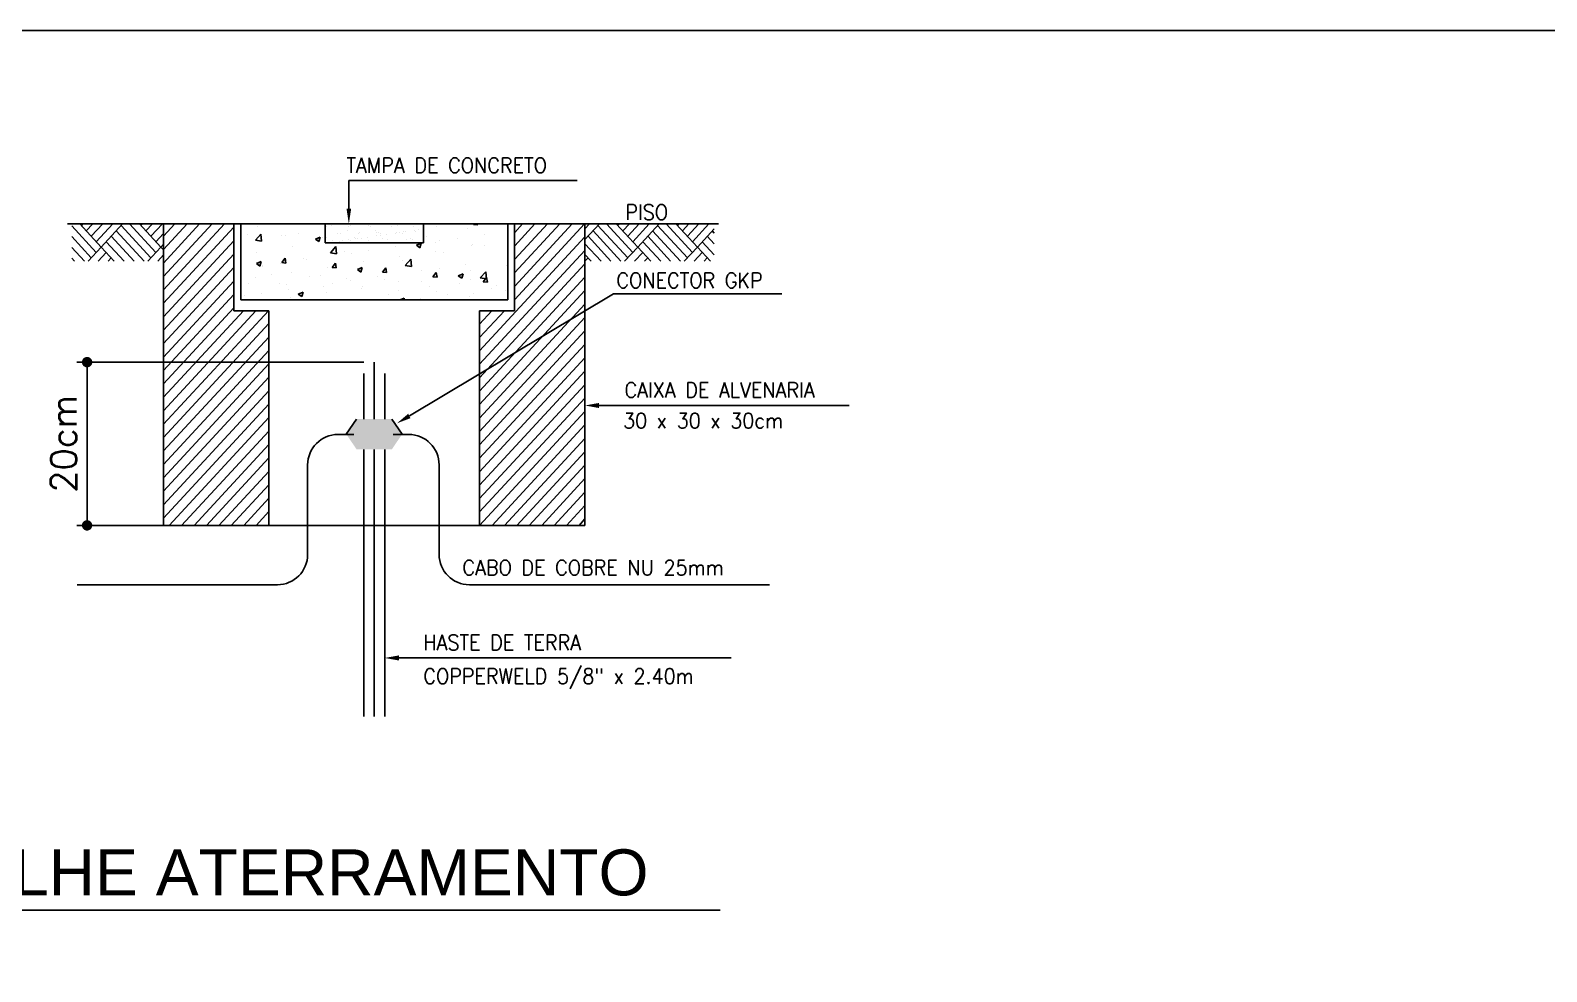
# Model space of a CAD drawing. Header units: millimetres. Extents: x 1111 to 2600, y -509 to -91.
# Drawn here: x 1694.25 to 1709.27, y -497.28 to -487.96 of the extents above; entities that cross this region are included whole.
import ezdxf
from ezdxf.enums import TextEntityAlignment as Align

# ---------------------------------------------------------------- set-up
doc = ezdxf.new("R2010")
doc.units = ezdxf.units.MM
doc.header["$PDMODE"] = 35
doc.linetypes.add('DASHDOT', pattern=[25.4, 12.7, -6.35, 0, -6.35])
for name, color, linetype in [('01', 8, 'Continuous'), ('02', 3, 'Continuous'), ('06', 2, 'Continuous'), ('08', 8, 'Continuous'), ('ARQ-SÍMBOLOS', 2, 'Continuous'), ('ARQ-TEXTO2', 2, 'Continuous'), ('ARQ-TEXTO4', 4, 'Continuous'), ('CERC02', 3, 'Continuous'), ('TEXTO2', 3, 'Continuous')]:
    doc.layers.add(name, color=color, linetype=linetype)
doc.styles.add('ARIAL', font='arial.ttf', dxfattribs={"height": 2})
doc.styles.add('ROMANS', font='romans')
doc.styles.add('TEXTOS', font='romans.shx', dxfattribs={"height": 0.1})

# ---------------------------------------------------------------- blocks, each defined once
blk = doc.blocks.new('*X474')
at = {"color": 0}
for p, q in [((3.748, 11.384), (3.398, 11.734)), ((3.677, 11.314), (3.398, 11.593)), ((3.818, 11.455), (3.514, 11.76)), ((3.536, 11.738), (3.557, 11.76)), ((3.606, 11.667), (3.699, 11.76)), ((3.677, 11.597), (3.84, 11.76)), ((3.748, 11.526), (3.982, 11.76)), ((3.818, 11.455), (4.123, 11.76)), ((4.287, 11.269), (3.96, 11.597)), ((4.429, 11.269), (4.031, 11.667)), ((4.525, 11.314), (4.101, 11.738)), ((4.596, 11.384), (4.221, 11.76)), ((4.667, 11.455), (4.362, 11.76)), ((4.384, 11.738), (4.406, 11.76)), ((4.455, 11.667), (4.547, 11.76)), ((4.525, 11.597), (4.689, 11.76)), ((4.596, 11.526), (4.704, 11.634)), ((10.704, 11.553), (10.911, 11.76)), ((10.704, 11.694), (10.77, 11.76)), ((11.075, 11.269), (10.748, 11.597)), ((11.217, 11.269), (10.819, 11.667)), ((11.314, 11.314), (10.889, 11.738)), ((11.384, 11.384), (11.009, 11.76)), ((11.455, 11.455), (11.15, 11.76)), ((11.172, 11.738), (11.194, 11.76)), ((11.243, 11.667), (11.336, 11.76)), ((11.314, 11.597), (11.477, 11.76)), ((11.384, 11.526), (11.618, 11.76)), ((11.455, 11.455), (11.76, 11.76)), ((11.924, 11.269), (11.597, 11.597)), ((12.065, 11.269), (11.667, 11.667)), ((12.162, 11.314), (11.738, 11.738)), ((12.233, 11.384), (11.858, 11.76)), ((12.304, 11.455), (11.999, 11.76)), ((12.021, 11.738), (12.043, 11.76)), ((12.092, 11.667), (12.184, 11.76)), ((12.162, 11.597), (12.326, 11.76)), ((12.233, 11.526), (12.467, 11.76)), ((12.304, 11.455), (12.545, 11.696)), ((12.545, 11.497), (12.445, 11.597)), ((12.545, 11.638), (12.516, 11.667)), ((3.58, 11.269), (3.398, 11.451)), ((3.632, 11.269), (3.818, 11.455)), ((4.004, 11.269), (3.818, 11.455)), ((4.146, 11.269), (3.889, 11.526)), ((4.481, 11.269), (4.667, 11.455)), ((4.667, 11.455), (4.704, 11.492)), ((4.704, 11.418), (4.667, 11.455)), ((10.934, 11.269), (10.704, 11.499)), ((11.269, 11.269), (11.455, 11.455)), ((11.641, 11.269), (11.455, 11.455)), ((11.783, 11.269), (11.526, 11.526)), ((12.118, 11.269), (12.304, 11.455)), ((12.49, 11.269), (12.304, 11.455)), ((12.545, 11.355), (12.374, 11.526)), ((3.439, 11.269), (3.398, 11.31)), ((3.774, 11.269), (3.889, 11.384)), ((3.915, 11.269), (3.96, 11.314)), ((4.622, 11.269), (4.704, 11.351)), ((10.793, 11.269), (10.704, 11.358)), ((10.704, 11.27), (10.748, 11.314)), ((11.411, 11.269), (11.526, 11.384)), ((11.552, 11.269), (11.597, 11.314)), ((12.259, 11.269), (12.374, 11.384)), ((12.4, 11.269), (12.445, 11.314))]:
    blk.add_line(p, q, dxfattribs=at)
blk = doc.blocks.new('*X472')
at = {"color": 0}
for p, q in [((9.117, 11.783), (9.124, 11.791)), ((9.177, 11.778), (9.175, 11.791)), ((5.904, 11.656), (5.904, 11.656)), ((6.012, 11.577), (6.09, 11.659)), ((6.04, 11.753), (6.04, 11.753)), ((6.101, 11.564), (6.09, 11.659)), ((6.381, 11.633), (6.381, 11.633)), ((6.438, 11.633), (6.438, 11.633)), ((6.631, 11.666), (6.631, 11.666)), ((6.867, 11.592), (6.937, 11.619)), ((6.867, 11.592), (6.917, 11.559)), ((6.917, 11.559), (6.937, 11.619)), ((6.971, 11.611), (6.971, 11.611)), ((8.448, 11.632), (8.448, 11.632)), ((8.584, 11.764), (8.584, 11.764)), ((8.89, 11.604), (8.89, 11.604)), ((9.032, 11.732), (9.032, 11.732)), ((9.117, 11.783), (9.177, 11.778)), ((9.268, 11.654), (9.268, 11.654)), ((6.012, 11.577), (6.101, 11.564)), ((6.027, 11.42), (6.027, 11.42)), ((6.541, 11.49), (6.541, 11.49)), ((7.08, 11.412), (7.157, 11.493)), ((7.08, 11.412), (7.168, 11.398)), ((7.168, 11.398), (7.157, 11.493)), ((7.282, 11.432), (7.282, 11.432)), ((7.379, 11.405), (7.379, 11.405)), ((7.629, 11.438), (7.629, 11.438)), ((7.865, 11.532), (7.865, 11.532)), ((8.008, 11.488), (8.008, 11.488)), ((8.304, 11.512), (8.374, 11.539)), ((8.304, 11.512), (8.354, 11.479)), ((8.354, 11.479), (8.374, 11.539)), ((8.572, 11.431), (8.572, 11.431)), ((8.573, 11.543), (8.573, 11.543)), ((8.639, 11.571), (8.639, 11.571)), ((8.688, 11.412), (8.688, 11.412)), ((9.091, 11.506), (9.091, 11.506)), ((9.107, 11.52), (9.107, 11.52)), ((9.271, 11.512), (9.271, 11.512)), ((6.027, 11.27), (6.097, 11.297)), ((6.027, 11.27), (6.077, 11.236)), ((6.077, 11.236), (6.097, 11.297)), ((6.116, 11.231), (6.116, 11.231)), ((6.118, 11.239), (6.118, 11.239)), ((6.368, 11.272), (6.368, 11.272)), ((6.387, 11.282), (6.435, 11.339)), ((6.387, 11.282), (6.447, 11.277)), ((6.447, 11.277), (6.435, 11.339)), ((6.699, 11.332), (6.699, 11.332)), ((6.747, 11.322), (6.747, 11.322)), ((7.034, 11.221), (7.034, 11.221)), ((7.104, 11.219), (7.153, 11.277)), ((7.104, 11.219), (7.164, 11.214)), ((7.164, 11.214), (7.153, 11.277)), ((7.464, 11.19), (7.534, 11.216)), ((7.464, 11.19), (7.514, 11.156)), ((7.514, 11.156), (7.534, 11.216)), ((7.522, 11.212), (7.522, 11.212)), ((7.553, 11.296), (7.553, 11.296)), ((7.822, 11.157), (7.87, 11.214)), ((7.881, 11.151), (7.87, 11.214)), ((8.067, 11.367), (8.067, 11.367)), ((8.105, 11.312), (8.105, 11.312)), ((8.147, 11.246), (8.225, 11.328)), ((8.147, 11.246), (8.236, 11.233)), ((8.236, 11.233), (8.225, 11.328)), ((8.627, 11.209), (8.627, 11.209)), ((9.005, 11.259), (9.005, 11.259)), ((9.592, 11.243), (9.592, 11.243)), ((5.92, 11.01), (5.92, 11.01)), ((6.015, 11.087), (6.015, 11.087)), ((6.243, 11.122), (6.243, 11.122)), ((6.355, 11.012), (6.355, 11.012)), ((6.454, 10.988), (6.454, 10.988)), ((6.529, 11.157), (6.529, 11.157)), ((6.777, 11.1), (6.777, 11.1)), ((6.938, 11.112), (6.938, 11.112)), ((7.116, 11.011), (7.116, 11.011)), ((7.31, 11.077), (7.31, 11.077)), ((7.366, 11.044), (7.366, 11.044)), ((7.745, 11.093), (7.745, 11.093)), ((7.822, 11.157), (7.881, 11.151)), ((7.844, 11.054), (7.844, 11.054)), ((8.054, 11.034), (8.054, 11.034)), ((8.376, 11.177), (8.376, 11.177)), ((8.378, 11.032), (8.378, 11.032)), ((8.539, 11.094), (8.587, 11.151)), ((8.539, 11.094), (8.599, 11.089)), ((8.56, 11.098), (8.56, 11.098)), ((8.599, 11.089), (8.587, 11.151)), ((8.901, 11.11), (8.971, 11.136)), ((8.901, 11.11), (8.951, 11.076)), ((8.912, 11.009), (8.912, 11.009)), ((8.951, 11.076), (8.971, 11.136)), ((9.07, 11.062), (9.07, 11.062)), ((9.079, 11.173), (9.079, 11.173)), ((9.214, 11.081), (9.292, 11.162)), ((9.214, 11.081), (9.303, 11.067)), ((9.256, 11.031), (9.304, 11.088)), ((9.256, 11.031), (9.316, 11.026)), ((9.303, 11.067), (9.292, 11.162)), ((9.316, 11.026), (9.304, 11.088)), ((9.446, 10.987), (9.446, 10.987)), ((5.855, 10.845), (5.855, 10.845)), ((6.105, 10.878), (6.105, 10.878)), ((6.484, 10.927), (6.484, 10.927)), ((6.517, 10.824), (6.517, 10.824)), ((6.624, 10.867), (6.694, 10.894)), ((6.624, 10.867), (6.674, 10.834)), ((6.674, 10.834), (6.694, 10.894)), ((6.988, 10.965), (6.988, 10.965)), ((7.022, 10.888), (7.022, 10.888)), ((7.521, 10.943), (7.521, 10.943)), ((7.541, 10.963), (7.541, 10.963)), ((7.904, 10.862), (7.904, 10.862)), ((8.055, 10.92), (8.055, 10.92)), ((8.072, 10.791), (8.131, 10.814)), ((8.124, 10.791), (8.131, 10.814)), ((8.363, 10.815), (8.363, 10.815)), ((8.487, 10.962), (8.487, 10.962)), ((8.589, 10.898), (8.589, 10.898)), ((8.742, 10.865), (8.742, 10.865)), ((9.067, 10.84), (9.067, 10.84)), ((9.123, 10.875), (9.123, 10.875)), ((9.374, 10.948), (9.374, 10.948)), ((9.58, 10.91), (9.58, 10.91))]:
    blk.add_line(p, q, dxfattribs=at)
blk = doc.blocks.new('*X475')
at = {"color": 0}
for p, q in [((4.704, 10.891), (5.573, 11.76)), ((4.704, 11.068), (5.396, 11.76)), ((4.704, 11.245), (5.219, 11.76)), ((4.704, 11.422), (5.042, 11.76)), ((4.704, 11.598), (4.866, 11.76)), ((4.704, 10.715), (5.704, 11.715)), ((9.204, 10.088), (10.704, 11.588)), ((9.704, 11.649), (9.815, 11.76)), ((9.704, 11.472), (9.992, 11.76)), ((9.704, 11.295), (10.169, 11.76)), ((9.704, 11.118), (10.346, 11.76)), ((9.704, 10.942), (10.522, 11.76)), ((9.704, 10.765), (10.699, 11.76)), ((4.704, 10.538), (5.704, 11.538)), ((9.204, 9.911), (10.704, 11.411)), ((4.704, 10.361), (5.704, 11.361)), ((9.204, 9.734), (10.704, 11.234)), ((4.704, 10.184), (5.704, 11.184)), ((4.704, 10.007), (5.704, 11.007)), ((9.204, 9.558), (10.704, 11.058)), ((4.704, 9.831), (5.704, 10.831)), ((9.204, 9.381), (10.704, 10.881)), ((4.704, 9.654), (5.704, 10.654)), ((4.704, 9.124), (6.198, 10.617)), ((4.704, 9.3), (6.021, 10.617)), ((4.704, 9.477), (5.844, 10.617)), ((9.204, 9.204), (10.704, 10.704)), ((9.204, 10.442), (9.38, 10.617)), ((9.204, 10.265), (9.557, 10.617)), ((4.704, 8.947), (6.204, 10.447)), ((9.204, 9.027), (10.704, 10.527)), ((4.704, 8.77), (6.204, 10.27)), ((9.204, 8.851), (10.704, 10.351)), ((4.704, 8.593), (6.204, 10.093)), ((9.204, 8.674), (10.704, 10.174)), ((9.204, 8.497), (10.704, 9.997)), ((4.704, 8.416), (6.204, 9.916)), ((9.204, 8.32), (10.704, 9.82)), ((4.704, 8.24), (6.204, 9.74)), ((9.204, 8.143), (10.704, 9.643)), ((4.704, 8.063), (6.204, 9.563)), ((9.204, 7.967), (10.704, 9.467)), ((4.704, 7.886), (6.204, 9.386)), ((4.786, 7.791), (6.204, 9.209)), ((9.205, 7.791), (10.704, 9.29)), ((4.963, 7.791), (6.204, 9.033)), ((9.382, 7.791), (10.704, 9.113)), ((5.139, 7.791), (6.204, 8.856)), ((9.559, 7.791), (10.704, 8.936)), ((5.316, 7.791), (6.204, 8.679)), ((9.736, 7.791), (10.704, 8.76)), ((5.493, 7.791), (6.204, 8.502)), ((9.912, 7.791), (10.704, 8.583)), ((10.089, 7.791), (10.704, 8.406)), ((5.67, 7.791), (6.204, 8.325)), ((10.266, 7.791), (10.704, 8.229)), ((5.847, 7.791), (6.204, 8.149)), ((10.443, 7.791), (10.704, 8.052)), ((6.023, 7.791), (6.204, 7.972)), ((6.2, 7.791), (6.204, 7.795)), ((10.62, 7.791), (10.704, 7.876))]:
    blk.add_line(p, q, dxfattribs=at)
blk = doc.blocks.new('DOT')
at = {"color": 0, "linetype": 'ByBlock'}
blk.add_line((-0.5, 0), (-1, 0), dxfattribs=at)
at = {"color": 0, "linetype": 'ByBlock', "const_width": 0.5}
blk.add_lwpolyline([(-0.25, 0, 1), (0.25, 0, 1)], format="xyb", close=True, dxfattribs=at)
blk = doc.blocks.new('*X473')
at = {"color": 0}
for p, q in [((7.292, 11.79), (7.292, 11.79)), ((7.603, 11.79), (7.603, 11.79)), ((7.915, 11.791), (7.915, 11.791)), ((8.021, 11.789), (8.021, 11.789)), ((7.02, 11.617), (7.02, 11.617)), ((7.023, 11.762), (7.023, 11.762)), ((7.102, 11.77), (7.102, 11.77)), ((7.175, 11.666), (7.175, 11.666)), ((7.229, 11.67), (7.229, 11.67)), ((7.233, 11.784), (7.233, 11.784)), ((7.32, 11.704), (7.32, 11.704)), ((7.334, 11.763), (7.334, 11.763)), ((7.363, 11.773), (7.363, 11.773)), ((7.42, 11.613), (7.42, 11.613)), ((7.438, 11.596), (7.438, 11.596)), ((7.473, 11.599), (7.473, 11.599)), ((7.486, 11.666), (7.486, 11.666)), ((7.499, 11.679), (7.499, 11.679)), ((7.525, 11.606), (7.525, 11.606)), ((7.607, 11.617), (7.607, 11.617)), ((7.619, 11.772), (7.619, 11.772)), ((7.646, 11.763), (7.646, 11.763)), ((7.72, 11.701), (7.72, 11.701)), ((7.739, 11.684), (7.739, 11.684)), ((7.742, 11.635), (7.742, 11.635)), ((7.76, 11.683), (7.76, 11.683)), ((7.794, 11.642), (7.794, 11.642)), ((7.797, 11.667), (7.797, 11.667)), ((7.826, 11.604), (7.826, 11.604)), ((7.876, 11.652), (7.876, 11.652)), ((7.889, 11.782), (7.889, 11.782)), ((7.896, 11.589), (7.896, 11.589)), ((7.957, 11.764), (7.957, 11.764)), ((8.012, 11.67), (8.012, 11.67)), ((8.016, 11.681), (8.016, 11.681)), ((8.039, 11.772), (8.039, 11.772)), ((8.064, 11.677), (8.064, 11.677)), ((8.109, 11.667), (8.109, 11.667)), ((8.126, 11.692), (8.126, 11.692)), ((8.145, 11.688), (8.145, 11.688)), ((8.151, 11.785), (8.151, 11.785)), ((8.157, 11.592), (8.157, 11.592)), ((8.226, 11.601), (8.226, 11.601)), ((8.268, 11.764), (8.268, 11.764)), ((8.281, 11.706), (8.281, 11.706)), ((8.286, 11.691), (8.286, 11.691)), ((8.333, 11.713), (8.333, 11.713)), ((7.068, 11.546), (7.068, 11.546)), ((7.108, 11.577), (7.108, 11.577)), ((7.204, 11.564), (7.204, 11.564)), ((7.256, 11.571), (7.256, 11.571)), ((7.337, 11.582), (7.337, 11.582)), ((7.37, 11.58), (7.37, 11.58)), ((7.626, 11.579), (7.626, 11.579)), ((8.244, 11.584), (8.244, 11.584))]:
    blk.add_line(p, q, dxfattribs=at)
blk = doc.blocks.new('*U214')
at = {"layer": 'ARQ-SÍMBOLOS'}
blk.add_line((0.6, 0), (9.546, 0), dxfattribs=at)
blk.add_circle((0, 0), 0.6, dxfattribs=at)
at = {"layer": 'ARQ-TEXTO2', "style": 'ROMANS'}
blk.add_attdef('ESCALA1', text='', height=0.2, dxfattribs=at).set_placement((0.951, -0.149), align=Align.TOP_LEFT)
at = {"layer": 'ARQ-TEXTO4', "style": 'ARIAL'}
blk.add_attdef('TITULODODESENHO', (0.951, 0.146), '', height=0.45, dxfattribs=at)
blk.add_attdef('0', text='', height=0.45, dxfattribs=at).set_placement((0, 0), align=Align.MIDDLE)

msp = doc.modelspace()

# ---------------------------------------------------------------- linework, layer by layer
at = {"linetype": 'ByBlock'}
for p, q in [((1697.557, -491.248), (1694.714, -491.248)), ((1694.817, -491.35), (1694.817, -492.761)), ((1697.557, -492.864), (1694.714, -492.864))]:
    msp.add_line(p, q, dxfattribs=at)
at = {"linetype": 'DASHDOT', "ltscale": 0.5}
for p, q in [((1697.66, -491.248), (1697.66, -491.811)), ((1697.66, -492.112), (1697.66, -494.757))]:
    msp.add_line(p, q, dxfattribs=at)
for p, q in [((1697.486, -491.811), (1697.384, -491.962)), ((1697.834, -491.811), (1697.936, -491.962))]:
    msp.add_line(p, q)
for points in [[(1697.386, -491.964), (1697.486, -491.811), (1697.486, -492.112), (1697.486, -491.811)], [(1697.486, -491.811), (1697.834, -492.112), (1697.486, -492.112), (1697.834, -492.112)], [(1697.486, -491.811), (1697.834, -492.112), (1697.834, -491.811), (1697.834, -492.112)], [(1697.834, -491.811), (1697.834, -492.112), (1697.936, -491.962), (1697.834, -492.112)]]:
    msp.add_solid(points)
at = {"layer": '01'}
msp.add_line((1696.617, -492.864), (1698.704, -492.864), dxfattribs=at)
at = {"layer": '02'}
for p, q in [((1697.173, -490.068), (1697.173, -489.88)), ((1698.147, -489.88), (1698.147, -490.068)), ((1698.147, -490.068), (1697.173, -490.068)), ((1697.556, -491.36), (1697.556, -491.811)), ((1697.764, -491.36), (1697.764, -491.811)), ((1697.556, -492.112), (1697.556, -494.757)), ((1697.764, -492.112), (1697.764, -494.757))]:
    msp.add_line(p, q, dxfattribs=at)
at = {"layer": '06'}
for p, q in [((1695.573, -489.88), (1694.622, -489.88)), ((1695.573, -492.864), (1695.573, -489.88)), ((1695.573, -489.88), (1696.269, -489.88)), ((1696.269, -489.88), (1696.269, -490.739)), ((1696.269, -489.88), (1696.338, -489.88)), ((1696.338, -489.88), (1696.338, -490.632)), ((1698.982, -489.88), (1696.338, -489.88)), ((1698.982, -490.632), (1698.982, -489.88)), ((1698.982, -489.88), (1699.051, -489.88)), ((1699.051, -489.88), (1699.051, -490.739)), ((1699.747, -489.88), (1699.051, -489.88)), ((1699.747, -492.864), (1699.747, -489.88)), ((1699.747, -489.88), (1701.07, -489.88)), ((1696.338, -490.632), (1698.982, -490.632)), ((1696.269, -490.739), (1696.617, -490.739)), ((1696.617, -490.739), (1696.617, -492.864)), ((1698.704, -490.739), (1698.704, -492.864)), ((1699.051, -490.739), (1698.704, -490.739)), ((1697.457, -491.964), (1697.301, -491.964)), ((1697.847, -491.964), (1698.003, -491.964)), ((1697.001, -492.264), (1697.001, -493.151)), ((1698.303, -492.264), (1698.303, -493.151)), ((1696.617, -492.864), (1695.573, -492.864)), ((1698.704, -492.864), (1699.747, -492.864)), ((1696.701, -493.451), (1694.719, -493.451)), ((1698.603, -493.451), (1701.573, -493.451))]:
    msp.add_line(p, q, dxfattribs=at)
for centre, start, end in [((1697.301, -492.264), 90, 180), ((1698.003, -492.264), 0, 90), ((1696.701, -493.151), 270, 0), ((1698.603, -493.151), 180, 270)]:
    msp.add_arc(centre, 0.3, start, end, dxfattribs=at)
at = {"layer": 'CERC02'}
msp.add_line((1689.919, -487.964), (1721.942, -487.964), dxfattribs=at)
at = {"layer": 'DEFPOINTS', "linetype": 'ByBlock'}
for p in [(1697.66, -491.248), (1694.817, -492.864), (1697.66, -492.864)]:
    msp.add_point(p, dxfattribs=at)
at = {"layer": 'TEXTO2'}
for p, q in [((1697.409, -489.73), (1697.409, -489.45)), ((1697.409, -489.45), (1697.548, -489.45)), ((1697.548, -489.45), (1699.671, -489.45)), ((1698.008, -491.781), (1700.029, -490.571)), ((1700.029, -490.571), (1700.168, -490.571)), ((1700.168, -490.571), (1701.696, -490.571)), ((1699.886, -491.677), (1700.192, -491.677)), ((1700.192, -491.677), (1702.362, -491.677)), ((1697.904, -494.176), (1698.509, -494.176)), ((1698.509, -494.176), (1701.196, -494.176))]:
    msp.add_line(p, q, dxfattribs=at)
for points in [[(1697.432, -489.73), (1697.386, -489.73), (1697.409, -489.88)], [(1699.886, -491.702), (1699.886, -491.652), (1699.747, -491.677)], [(1698.019, -491.803), (1697.997, -491.759), (1697.886, -491.853)], [(1697.904, -494.201), (1697.904, -494.151), (1697.764, -494.176)]]:
    msp.add_solid(points, dxfattribs=at)

# ---------------------------------------------------------------- block references
at = {"linetype": 'ByBlock', "xscale": 0.1027397762671171, "yscale": 0.1027397762671171, "zscale": 0.1027397762671171}
for p, rotation in [((1694.817, -491.248), 90), ((1694.817, -492.864), 270)]:
    msp.add_blockref('DOT', p, dxfattribs=dict(at, rotation=rotation))
at = {"layer": '01', "xscale": 0.6956168929195701, "yscale": 0.7517232575780146, "zscale": 0.6956168929195701}
for name, p in [('*X474', (1692.301, -498.72)), ('*X475', (1692.301, -498.72)), ('*X472', (1692.301, -498.744)), ('*X473', (1692.301, -498.744))]:
    msp.add_blockref(name, p, dxfattribs=at)
at = {"layer": '08', "xscale": 1.012499999999999, "yscale": 1.012499999999999, "zscale": 1.012499999999999}
msp.add_blockref('*U214', (1691.422, -496.674), dxfattribs=at).add_auto_attribs({'ESCALA1': 'S/ ESCALA', '0': '5', 'TITULODODESENHO': 'DETALHE ATERRAMENTO'})

# ---------------------------------------------------------------- texts
at = {"linetype": 'ByBlock', "insert": (1694.585, -492.056), "char_height": 0.2568, "attachment_point": 5, "rotation": 90, "style": 'TEXTOS'}
msp.add_mtext('20cm', dxfattribs=at)
at = {"layer": 'TEXTO2', "style": 'ROMANS', "width": 0.925363}
for s, height, p in [('TAMPA DE CONCRETO', 0.15034, (1697.385, -489.375)), ('PISO', 0.1503, (1700.147, -489.839)), ('CABO DE COBRE NU 25mm', 0.15034, (1698.534, -493.357))]:
    msp.add_text(s, height=height, dxfattribs=at).set_placement(p)
for s, p in [('CONECTOR GKP', (1700.059, -490.439)), ('CAIXA DE ALVENARIA', (1700.139, -491.524)), ('30 x 30 x 30cm', (1700.125, -491.827)), ('HASTE DE TERRA', (1698.147, -494.023)), ('COPPERWELD 5/8" x 2.40m', (1698.147, -494.356))]:
    msp.add_text(s, height=0.15034, dxfattribs=at).set_placement(p, align=Align.MIDDLE_LEFT)

doc.saveas('drawing.dxf')
